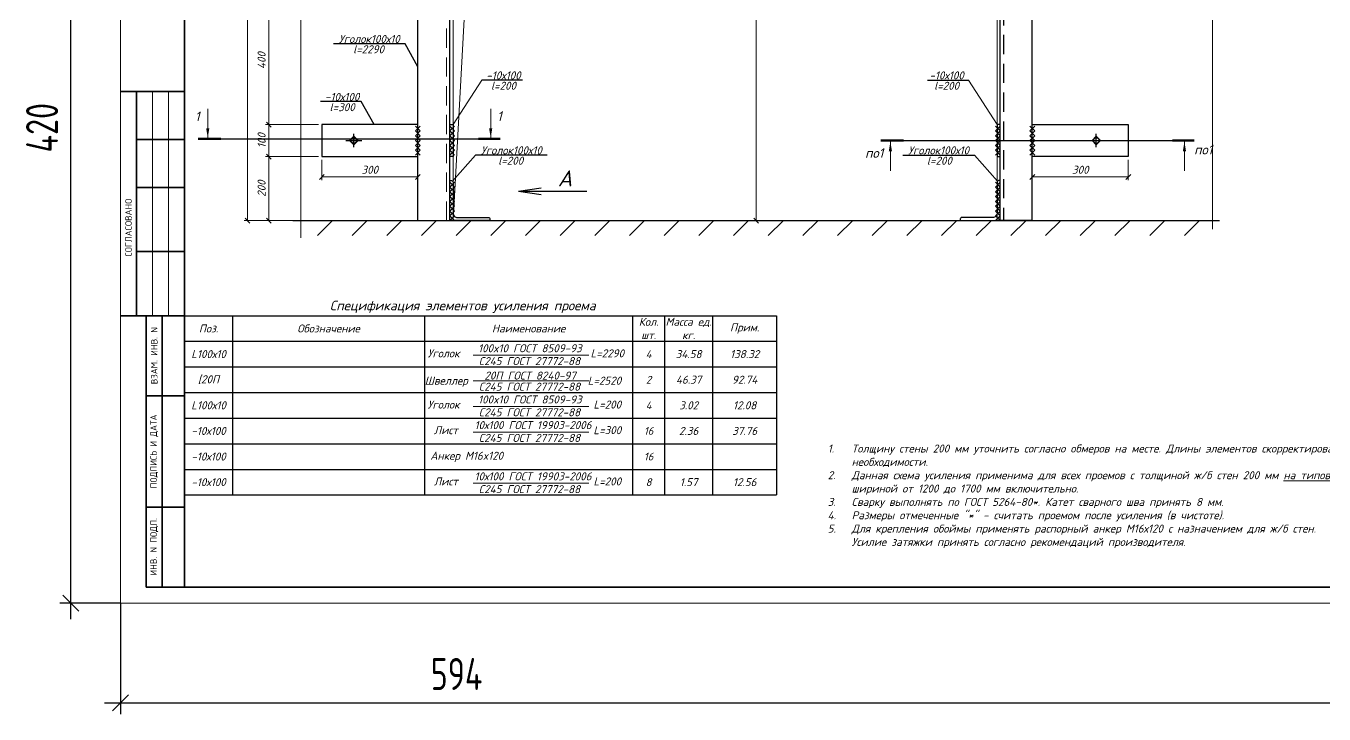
# Model space of a CAD drawing. Header units: millimetres. Extents: x 10124 to 8132345, y -95635 to 1386204.
# Drawn here: x 145339 to 149395, y 25514 to 27663 of the extents above; entities that cross this region are included whole.
import ezdxf
from ezdxf.enums import TextEntityAlignment as Align

# ---------------------------------------------------------------- set-up
doc = ezdxf.new("R2010")
doc.units = ezdxf.units.MM
doc.linetypes.add('Пунктир 2мм', pattern=[3, 2, -1])
doc.layers.get('DEFPOINTS').update_dxf_attribs({"color": 1})
for name, color, linetype, lineweight in [('013', 7, 'Continuous', 13), ('030', 7, 'Continuous', 30), ('Размер', 140, 'Continuous', 13), ('Разрезы', 54, 'Continuous', 20), ('ТЕКСТ', 214, 'Continuous', 20)]:
    doc.layers.add(name, color=color, linetype=linetype, lineweight=lineweight)
doc.styles.add('10', font='isocpeui.ttf', dxfattribs={"height": 25})
doc.styles.add('100', font='isocpeui.ttf', dxfattribs={"height": 250})
doc.styles.add('GOST', font='isocpeur.TTF')
doc.styles.add('БДА100', font='romand.shx', dxfattribs={"width": 0.7})
doc.dimstyles.new('10', dxfattribs={"dimtxt": 37.5, "dimasz": 15, "dimexe": 10, "dimexo": 10, "dimgap": 10, "dimtad": 1, "dimtxsty": '10', "dimblk": 'OBLIQUE', "dimcen": 2.5, "dimadec": 0, "dimazin": 0, "dimtfac": 1, "dimtmove": 0, "dimatfit": 3, "dimfxl": 1, "dimlwd": 15, "dimlwe": 15, "dimarcsym": 0})
doc.dimstyles.new('БДА1', dxfattribs={"dimtxt": 2, "dimasz": 1, "dimexe": 0.7, "dimexo": 0, "dimgap": 0.8, "dimtad": 1, "dimdec": 0, "dimrnd": 1, "dimzin": 0, "dimdsep": 46, "dimtxsty": 'БДА100', "dimblk": 'OBLIQUE', "dimcen": 2, "dimdle": 1, "dimadec": 0, "dimazin": 0, "dimtfac": 1, "dimtdec": 0, "dimtmove": 1, "dimatfit": 3, "dimldrblk": 'NONE', "dimfxl": 0.7, "dimtolj": 1, "dimtzin": 0, "dimlwd": -1, "dimlwe": -1, "dimarcsym": 0})

# ---------------------------------------------------------------- blocks, each defined once
blk = doc.blocks.new('_OBLIQUE')
at = {"color": 0, "linetype": 'ByBlock'}
blk.add_line((-0.5, -0.5), (0.5, 0.5), dxfattribs=at)
blk = doc.blocks.new('*D17')
at = {"layer": 'DEFPOINTS', "color": 0, "transparency": 16777216}
for p, q in [((0, 0), (0, -34.62)), ((594, 0), (594, -34.62)), ((-5, -31.12), (599, -31.12))]:
    blk.add_line(p, q, dxfattribs=at)
for p in [(0, 0), (594, 0), (594, -31.12)]:
    blk.add_point(p, dxfattribs=at)
at = {"layer": 'DEFPOINTS', "color": 0, "transparency": 16777216, "xscale": 5, "yscale": 5, "zscale": 5, "rotation": 180}
blk.add_blockref('_OBLIQUE', (0, -31.12), dxfattribs=at)
at = {"layer": 'DEFPOINTS', "color": 0, "transparency": 16777216, "xscale": 5, "yscale": 5, "zscale": 5}
blk.add_blockref('_OBLIQUE', (594, -31.12), dxfattribs=at)
at = {"layer": 'DEFPOINTS', "color": 0, "lineweight": 0, "transparency": 16777216, "insert": (105, -22.12), "char_height": 10, "attachment_point": 5, "style": 'БДА100'}
blk.add_mtext('\\A1;594', dxfattribs=at)
blk = doc.blocks.new('_None')
blk = doc.blocks.new('*D18')
at = {"layer": 'DEFPOINTS', "color": 0, "transparency": 16777216}
for p, q in [((-15.52, -5), (-15.52, 425)), ((0, 420), (-19.02, 420)), ((0, 0), (-19.02, 0))]:
    blk.add_line(p, q, dxfattribs=at)
for p in [(-15.52, 420), (0, 420), (0, 0)]:
    blk.add_point(p, dxfattribs=at)
at = {"layer": 'DEFPOINTS', "color": 0, "transparency": 16777216, "xscale": 5, "yscale": 5, "zscale": 5}
for p, rotation in [((-15.52, 420), 90), ((-15.52, 0), 270)]:
    blk.add_blockref('_OBLIQUE', p, dxfattribs=dict(at, rotation=rotation))
at = {"layer": 'DEFPOINTS', "color": 0, "lineweight": 0, "transparency": 16777216, "insert": (-24.52, 148.5), "char_height": 10, "attachment_point": 5, "rotation": 90, "style": 'БДА100'}
blk.add_mtext('\\A1;420', dxfattribs=at)
blk = doc.blocks.new('*D409')
at = {"color": 0, "lineweight": 15, "ltscale": 100, "transparency": 16777216}
for p, q in [((146253.2, 29345), (146020.8, 29345)), ((146030.8, 27055), (146030.8, 29345)), ((146188.3, 27055), (146020.8, 27055))]:
    blk.add_line(p, q, dxfattribs=at)
at = {"layer": 'DEFPOINTS', "color": 0, "ltscale": 100, "transparency": 16777216}
for p in [(146030.8, 29345), (146263.2, 29345), (146198.3, 27055)]:
    blk.add_point(p, dxfattribs=at)
at = {"color": 0, "lineweight": 15, "ltscale": 100, "transparency": 16777216, "xscale": 15, "yscale": 15, "zscale": 15}
for p, rotation in [((146030.8, 29345), 90), ((146030.8, 27055), 270)]:
    blk.add_blockref('_OBLIQUE', p, dxfattribs=dict(at, rotation=rotation))
at = {"color": 0, "ltscale": 100, "transparency": 16777216, "insert": (146008.3, 28200), "char_height": 25, "attachment_point": 5, "rotation": 90, "style": '10'}
blk.add_mtext('2290', dxfattribs=at)
blk = doc.blocks.new('*D430')
at = {"color": 0, "lineweight": 15, "ltscale": 100, "transparency": 16777216}
for p, q in [((146253.2, 27255), (146087.7, 27255)), ((146097.7, 27055), (146097.7, 27255)), ((146188.3, 27055), (146087.7, 27055))]:
    blk.add_line(p, q, dxfattribs=at)
at = {"layer": 'DEFPOINTS', "color": 0, "ltscale": 100, "transparency": 16777216}
for p in [(146097.7, 27255), (146263.2, 27255), (146198.3, 27055)]:
    blk.add_point(p, dxfattribs=at)
at = {"color": 0, "lineweight": 15, "ltscale": 100, "transparency": 16777216, "xscale": 15, "yscale": 15, "zscale": 15}
for p, rotation in [((146097.7, 27255), 90), ((146097.7, 27055), 270)]:
    blk.add_blockref('_OBLIQUE', p, dxfattribs=dict(at, rotation=rotation))
at = {"color": 0, "ltscale": 100, "transparency": 16777216, "insert": (146075.2, 27155), "char_height": 25, "attachment_point": 5, "rotation": 90, "style": '10'}
blk.add_mtext('200', dxfattribs=at)
blk = doc.blocks.new('*D431')
at = {"color": 0, "lineweight": 15, "ltscale": 100, "transparency": 16777216}
for p, q in [((146253.2, 27355), (146087.7, 27355)), ((146097.7, 27255), (146097.7, 27355)), ((146253.2, 27255), (146087.7, 27255))]:
    blk.add_line(p, q, dxfattribs=at)
at = {"layer": 'DEFPOINTS', "color": 0, "ltscale": 100, "transparency": 16777216}
for p in [(146097.7, 27355), (146263.2, 27355), (146263.2, 27255)]:
    blk.add_point(p, dxfattribs=at)
at = {"color": 0, "lineweight": 15, "ltscale": 100, "transparency": 16777216, "xscale": 15, "yscale": 15, "zscale": 15}
for p, rotation in [((146097.7, 27355), 90), ((146097.7, 27255), 270)]:
    blk.add_blockref('_OBLIQUE', p, dxfattribs=dict(at, rotation=rotation))
at = {"color": 0, "ltscale": 100, "transparency": 16777216, "insert": (146075.2, 27305), "char_height": 25, "attachment_point": 5, "rotation": 90, "style": '10'}
blk.add_mtext('100', dxfattribs=at)
blk = doc.blocks.new('*D432')
at = {"color": 0, "lineweight": 15, "ltscale": 100, "transparency": 16777216}
for p, q in [((146253.2, 27755), (146087.7, 27755)), ((146097.7, 27355), (146097.7, 27755)), ((146253.2, 27355), (146087.7, 27355))]:
    blk.add_line(p, q, dxfattribs=at)
at = {"layer": 'DEFPOINTS', "color": 0, "ltscale": 100, "transparency": 16777216}
for p in [(146097.7, 27755), (146263.2, 27755), (146263.2, 27355)]:
    blk.add_point(p, dxfattribs=at)
at = {"color": 0, "lineweight": 15, "ltscale": 100, "transparency": 16777216, "xscale": 15, "yscale": 15, "zscale": 15}
for p, rotation in [((146097.7, 27755), 90), ((146097.7, 27355), 270)]:
    blk.add_blockref('_OBLIQUE', p, dxfattribs=dict(at, rotation=rotation))
at = {"color": 0, "ltscale": 100, "transparency": 16777216, "insert": (146075.2, 27555), "char_height": 25, "attachment_point": 5, "rotation": 90, "style": '10'}
blk.add_mtext('400', dxfattribs=at)
blk = doc.blocks.new('*D440')
at = {"color": 0, "lineweight": 15, "ltscale": 100, "transparency": 16777216}
for p, q in [((147509, 29335), (147630.2, 29335)), ((147620.2, 29335), (147620.2, 27055)), ((147509, 27055), (147630.2, 27055))]:
    blk.add_line(p, q, dxfattribs=at)
at = {"layer": 'DEFPOINTS', "color": 0, "ltscale": 100, "transparency": 16777216}
for p in [(147499, 29335), (147499, 27055), (147620.2, 27055)]:
    blk.add_point(p, dxfattribs=at)
at = {"color": 0, "lineweight": 15, "ltscale": 100, "transparency": 16777216, "xscale": 15, "yscale": 15, "zscale": 15}
for p, rotation in [((147620.2, 29335), 90), ((147620.2, 27055), 270)]:
    blk.add_blockref('_OBLIQUE', p, dxfattribs=dict(at, rotation=rotation))
at = {"color": 0, "ltscale": 100, "transparency": 16777216, "insert": (147597.7, 28195), "char_height": 25, "attachment_point": 5, "rotation": 90, "style": '10'}
blk.add_mtext('2280*', dxfattribs=at)
blk = doc.blocks.new('*U172')
blk.add_lwpolyline([(-34.5, 90.5), (-29.1, 90.5, -0.414214), (-24.5, 85.9), (-24.5, -10.5, 0.414214), (-10.5, -24.5), (85.9, -24.5, -0.414214), (90.5, -29.1), (90.5, -34.5), (-34.5, -34.5)], format="xyb", close=True)
blk = doc.blocks.new('*U251')
at = {"layer": 'DEFPOINTS'}
blk.add_line((0, 0), (80.57, 0), dxfattribs=at)
at = {"layer": 'Разрезы', "color": 0, "lineweight": 60}
for p, q in [((-7.07, 0), (0, 0)), ((87.32, 0), (80.57, 0))]:
    blk.add_line(p, q, dxfattribs=at)
at = {"layer": 'Разрезы', "color": 0}
for p, q in [((-4.07, -0.35), (-4.07, -9.4)), ((84.32, -0.35), (84.32, -9.4))]:
    blk.add_line(p, q, dxfattribs=at)
for points in [[(-4.07, -0.35), (-3.57, -3.35), (-4.57, -3.35)], [(84.32, -0.35), (83.82, -3.35), (84.83, -3.35)]]:
    blk.add_solid(points, dxfattribs=at)
at = {"layer": 'Разрезы', "color": 0, "style": '100'}
for tag, p in [('1', (-7.34, -7.05)), ('2', (87.05, -7.11))]:
    blk.add_attdef(tag, text='', height=3, dxfattribs=at).set_placement(p, align=Align.MIDDLE_CENTER)
blk = doc.blocks.new('*U250')
at = {"layer": 'DEFPOINTS'}
blk.add_line((0, 0), (84.05, 0), dxfattribs=at)
at = {"layer": 'Разрезы', "color": 0}
for p, q in [((-4.07, 0.35), (-4.07, 9.4)), ((87.8, 0.35), (87.8, 9.4))]:
    blk.add_line(p, q, dxfattribs=at)
at = {"layer": 'Разрезы', "color": 0, "lineweight": 60}
for p, q in [((-7.07, 0), (0, 0)), ((90.8, 0), (84.05, 0))]:
    blk.add_line(p, q, dxfattribs=at)
at = {"layer": 'Разрезы', "color": 0}
for points in [[(-4.07, 0.35), (-3.57, 3.35), (-4.57, 3.35)], [(87.8, 0.35), (87.3, 3.35), (88.3, 3.35)]]:
    blk.add_solid(points, dxfattribs=at)
at = {"layer": 'Разрезы', "color": 0, "style": '100'}
for tag, p in [('1', (-9.12, 3.88)), ('2', (93.69, 2.82))]:
    blk.add_attdef(tag, text='', height=3, dxfattribs=at).set_placement(p, align=Align.MIDDLE_CENTER)
blk = doc.blocks.new('*D428')
at = {"color": 0, "lineweight": 15, "ltscale": 100, "transparency": 16777216}
for p, q in [((146263.2, 27245), (146263.2, 27181.5)), ((146563.2, 27245), (146563.2, 27181.5)), ((146263.2, 27191.5), (146563.2, 27191.5))]:
    blk.add_line(p, q, dxfattribs=at)
at = {"layer": 'DEFPOINTS', "color": 0, "ltscale": 100, "transparency": 16777216}
for p in [(146263.2, 27255), (146563.2, 27255), (146563.2, 27191.5)]:
    blk.add_point(p, dxfattribs=at)
at = {"color": 0, "lineweight": 15, "ltscale": 100, "transparency": 16777216, "xscale": 15, "yscale": 15, "zscale": 15, "rotation": 180}
blk.add_blockref('_OBLIQUE', (146263.2, 27191.5), dxfattribs=at)
at = {"color": 0, "lineweight": 15, "ltscale": 100, "transparency": 16777216, "xscale": 15, "yscale": 15, "zscale": 15}
blk.add_blockref('_OBLIQUE', (146563.2, 27191.5), dxfattribs=at)
at = {"color": 0, "ltscale": 100, "transparency": 16777216, "insert": (146413.2, 27214), "char_height": 25, "attachment_point": 5, "style": '10'}
blk.add_mtext('300', dxfattribs=at)
blk = doc.blocks.new('*D417')
at = {"color": 0, "lineweight": 15, "ltscale": 100, "transparency": 16777216}
for p, q in [((148483.2, 27245), (148483.2, 27181.5)), ((148783.2, 27245), (148783.2, 27181.5)), ((148483.2, 27191.5), (148783.2, 27191.5))]:
    blk.add_line(p, q, dxfattribs=at)
at = {"layer": 'DEFPOINTS', "color": 0, "ltscale": 100, "transparency": 16777216}
for p in [(148483.2, 27255), (148783.2, 27255), (148783.2, 27191.5)]:
    blk.add_point(p, dxfattribs=at)
at = {"color": 0, "lineweight": 15, "ltscale": 100, "transparency": 16777216, "xscale": 15, "yscale": 15, "zscale": 15, "rotation": 180}
blk.add_blockref('_OBLIQUE', (148483.2, 27191.5), dxfattribs=at)
at = {"color": 0, "lineweight": 15, "ltscale": 100, "transparency": 16777216, "xscale": 15, "yscale": 15, "zscale": 15}
blk.add_blockref('_OBLIQUE', (148783.2, 27191.5), dxfattribs=at)
at = {"color": 0, "ltscale": 100, "transparency": 16777216, "insert": (148633.2, 27214), "char_height": 25, "attachment_point": 5, "style": '10'}
blk.add_mtext('300', dxfattribs=at)
blk = doc.blocks.new('*T679')
at = {"layer": '013', "color": 0, "linetype": 'ByBlock', "lineweight": 30, "ltscale": 100, "transparency": 16777216}
for p, q in [((0, 0), (1850, 0)), ((0, 0), (0, -560)), ((150, 0), (150, -560)), ((750, 0), (750, -560)), ((1400, 0), (1400, -560)), ((1500, 0), (1500, -80)), ((1650, 0), (1650, -80)), ((1850, 0), (1850, -80)), ((0, -80), (1850, -80)), ((1500, -80), (1500, -560)), ((1650, -80), (1650, -560)), ((1850, -80), (1850, -560)), ((0, -160), (1400, -160)), ((1400, -160), (1500, -160)), ((1500, -160), (1650, -160)), ((1650, -160), (1850, -160)), ((0, -240), (1400, -240)), ((1400, -240), (1500, -240)), ((1500, -240), (1650, -240)), ((1650, -240), (1850, -240)), ((0, -320), (1400, -320)), ((1400, -320), (1500, -320)), ((1500, -320), (1650, -320)), ((1650, -320), (1850, -320)), ((0, -400), (1400, -400)), ((1400, -400), (1500, -400)), ((1500, -400), (1650, -400)), ((1650, -400), (1850, -400)), ((0, -480), (1400, -480)), ((1400, -480), (1500, -480)), ((1500, -480), (1650, -480)), ((1650, -480), (1850, -480)), ((0, -560), (1400, -560)), ((1400, -560), (1500, -560)), ((1500, -560), (1650, -560)), ((1650, -560), (1850, -560))]:
    blk.add_line(p, q, dxfattribs=at)
at = {"layer": '013', "color": 0, "lineweight": 30, "ltscale": 100, "transparency": 16777216, "char_height": 25, "attachment_point": 5, "style": '100'}
for s, insert, width in [('Поз.', (75, -40), 149.7), ('Обозначение', (450, -40), 599.7), ('Наименование', (1075, -40), 649.7), ('Кол. шт.', (1450, -40), 99.7), ('Масса ед. кг.', (1575, -40), 149.7), ('Прим.', (1750, -40), 199.7), ('L100х10', (75, -120), 149.7), ('[20П', (75, -200), 149.7), ('L100х10', (75, -280), 149.7), ('-10х100', (75, -360), 149.7), ('-10х100', (75, -440), 149.7), ('-10х100', (75, -520), 149.7)]:
    blk.add_mtext(s, dxfattribs=dict(at, insert=insert, width=width))
at = {"layer": '013', "color": 140, "lineweight": 30, "ltscale": 100, "transparency": 16777216, "attachment_point": 5, "style": '100'}
for s, insert, char_height, width in [('4', (1450, -120), 24, 70), ('34.58', (1575, -120), 25, 120), ('138.32', (1750, -120), 25, 170), ('2', (1450, -200), 24, 70), ('46.37', (1575, -200), 25, 120), ('92.74', (1750, -200), 25, 170), ('4', (1450, -280), 24, 70), ('3.02', (1575, -280), 25, 120), ('12.08', (1750, -280), 25, 170), ('16', (1450, -360), 24, 70), ('2.36', (1575, -360), 25, 120), ('37.76', (1750, -360), 25, 170), ('16', (1450, -440), 24, 70), ('8', (1450, -520), 24, 70), ('1.57', (1575, -520), 25, 120), ('12.56', (1750, -520), 25, 170)]:
    blk.add_mtext(s, dxfattribs=dict(at, insert=insert, char_height=char_height, width=width))
blk = doc.blocks.new('*U16')
at = {"color": 44, "lineweight": 20, "ltscale": 10}
for p, q in [((0, 420), (0, 0)), ((0, 0), (594, 0))]:
    blk.add_line(p, q, dxfattribs=at)
at = {"color": 137, "lineweight": 35, "ltscale": 10}
for p, q in [((20, 415), (20, 5)), ((0, 159.8), (20, 159.8)), ((5, 89.8), (5, 159.8)), ((5, 144.8), (20, 144.8)), ((5, 129.8), (20, 129.8)), ((5, 109.8), (20, 109.8)), ((0, 89.8), (20, 89.8)), ((8.04, 89.8), (8.04, 5)), ((13.02, 89.8), (13.02, 5)), ((8.04, 64.8), (20, 64.8)), ((8.04, 30), (20, 30)), ((8.04, 5), (589, 5))]:
    blk.add_line(p, q, dxfattribs=at)
at = {"color": 44, "lineweight": 13}
for p, q in [((10, 89.8), (10, 159.8)), ((15, 89.8), (15, 159.8))]:
    blk.add_line(p, q, dxfattribs=at)
at = {"color": 0, "lineweight": 13, "char_height": 2.0408, "attachment_point": 5, "rotation": 90, "style": 'GOST'}
for s, insert, width in [('СОГЛАСОВАНО', (2.49, 117.3), 55), ('ВЗАМ. ИНВ. N', (10.53, 77.3), 25), ('ПОДПИСЬ И ДАТА', (10.53, 47.4), 34.7978), ('ИНВ. N ПОДЛ.', (10.53, 17.6), 24.8009)]:
    blk.add_mtext(s, dxfattribs=dict(at, insert=insert, width=width))
at = {"color": 44, "lineweight": 13, "style": 'GOST', "oblique": 10, "width": 0.8}
for tag in ['ФОРМАТВЕРТ', 'ФОРМАТГОРИЗ']:
    blk.add_attdef(tag, (542.98, 1.6), '', height=2, dxfattribs=at)
at = {"layer": 'DEFPOINTS', "color": 251, "lineweight": 0}
dim = blk.add_linear_dim(base=(-15.52, 420), p1=(0, 0), p2=(0, 420), angle=90, dimstyle='БДА1', override={"dimscale": 5}, dxfattribs=at)
dim.commit()
dim.dimension.update_dxf_attribs({"geometry": '*D18', "text_midpoint": (-15.52, 148.5), "dimtype": 128})
dim = blk.add_linear_dim(base=(594, -31.12), p1=(0, 0), p2=(594, 0), dimstyle='БДА1', override={"dimscale": 5}, dxfattribs=at)
dim.commit()
dim.dimension.update_dxf_attribs({"geometry": '*D17', "text_midpoint": (105, -31.12), "dimtype": 128})

msp = doc.modelspace()

# ---------------------------------------------------------------- linework, layer by layer
at = {"linetype": 'Пунктир 2мм', "ltscale": 30}
msp.add_line((148393.21, 29345.045), (148393.21, 27055.045), dxfattribs=at)
at = {"ltscale": 100}
for p, q in [((146523.408, 27607.507), (146299.667, 27607.507)), ((146563.21, 27535.843), (146523.408, 27607.507)), ((146890.844, 27493.713), (146762.953, 27493.713)), ((148155.577, 27493.713), (148283.468, 27493.713)), ((146386.761, 27426.709), (146258.87, 27426.709)), ((146426.563, 27355.045), (146386.761, 27426.709)), ((146570.71, 27335.045), (146555.71, 27350.045)), ((146555.71, 27335.045), (146570.71, 27350.045)), ((146678.21, 27335.045), (146663.21, 27350.045)), ((146663.21, 27335.045), (146678.21, 27350.045)), ((148383.21, 27335.045), (148368.21, 27350.045)), ((148368.21, 27335.045), (148383.21, 27350.045)), ((148490.71, 27335.045), (148475.71, 27350.045)), ((148475.71, 27335.045), (148490.71, 27350.045)), ((146338.153, 27305.045), (146388.268, 27305.045)), ((146363.21, 27284.181), (146363.21, 27325.91)), ((146570.71, 27320.045), (146555.71, 27335.045)), ((146555.71, 27320.045), (146570.71, 27335.045)), ((146570.71, 27305.045), (146555.71, 27320.045)), ((146555.71, 27305.045), (146570.71, 27320.045)), ((146570.71, 27290.045), (146555.71, 27305.045)), ((146555.71, 27290.045), (146570.71, 27305.045)), ((146678.21, 27320.045), (146663.21, 27335.045)), ((146663.21, 27320.045), (146678.21, 27335.045)), ((146678.21, 27305.045), (146663.21, 27320.045)), ((146663.21, 27305.045), (146678.21, 27320.045)), ((146678.21, 27290.045), (146663.21, 27305.045)), ((146663.21, 27290.045), (146678.21, 27305.045)), ((148383.21, 27320.045), (148368.21, 27335.045)), ((148368.21, 27320.045), (148383.21, 27335.045)), ((148383.21, 27305.045), (148368.21, 27320.045)), ((148368.21, 27305.045), (148383.21, 27320.045)), ((148383.21, 27290.045), (148368.21, 27305.045)), ((148368.21, 27290.045), (148383.21, 27305.045)), ((148490.71, 27320.045), (148475.71, 27335.045)), ((148475.71, 27320.045), (148490.71, 27335.045)), ((148490.71, 27305.045), (148475.71, 27320.045)), ((148475.71, 27305.045), (148490.71, 27320.045)), ((148490.71, 27290.045), (148475.71, 27305.045)), ((148475.71, 27290.045), (148490.71, 27305.045)), ((148658.153, 27305.045), (148708.268, 27305.045)), ((148683.21, 27284.181), (148683.21, 27325.91)), ((146570.71, 27275.045), (146555.71, 27290.045)), ((146555.71, 27275.045), (146570.71, 27290.045)), ((146570.71, 27260.045), (146555.71, 27275.045)), ((146555.71, 27260.045), (146570.71, 27275.045)), ((146678.21, 27275.045), (146663.21, 27290.045)), ((146663.21, 27275.045), (146678.21, 27290.045)), ((146678.21, 27260.045), (146663.21, 27275.045)), ((146663.21, 27260.045), (146678.21, 27275.045)), ((146967.406, 27259.608), (146743.665, 27259.608)), ((148079.015, 27259.608), (148302.756, 27259.608)), ((148383.21, 27275.045), (148368.21, 27290.045)), ((148368.21, 27275.045), (148383.21, 27290.045)), ((148383.21, 27260.045), (148368.21, 27275.045)), ((148368.21, 27260.045), (148383.21, 27275.045)), ((148490.71, 27275.045), (148475.71, 27290.045)), ((148475.71, 27275.045), (148490.71, 27290.045)), ((148490.71, 27260.045), (148475.71, 27275.045)), ((148475.71, 27260.045), (148490.71, 27275.045)), ((146678.21, 27160.045), (146663.21, 27175.045)), ((146663.21, 27160.045), (146678.21, 27175.045)), ((148383.21, 27160.045), (148368.21, 27175.045)), ((148368.21, 27160.045), (148383.21, 27175.045)), ((146678.21, 27145.045), (146663.21, 27160.045)), ((146663.21, 27145.045), (146678.21, 27160.045)), ((146678.21, 27130.045), (146663.21, 27145.045)), ((146663.21, 27130.045), (146678.21, 27145.045)), ((146877.562, 27147.059), (146948.788, 27157.361)), ((146877.562, 27147.059), (147091.681, 27147.059)), ((146877.562, 27147.059), (146948.788, 27136.756)), ((148383.21, 27145.045), (148368.21, 27160.045)), ((148368.21, 27145.045), (148383.21, 27160.045)), ((148383.21, 27130.045), (148368.21, 27145.045)), ((148368.21, 27130.045), (148383.21, 27145.045)), ((146678.21, 27115.045), (146663.21, 27130.045)), ((146663.21, 27115.045), (146678.21, 27130.045)), ((146678.21, 27100.045), (146663.21, 27115.045)), ((146663.21, 27100.045), (146678.21, 27115.045)), ((146678.21, 27085.045), (146663.21, 27100.045)), ((146663.21, 27085.045), (146678.21, 27100.045)), ((148383.21, 27115.045), (148368.21, 27130.045)), ((148368.21, 27115.045), (148383.21, 27130.045)), ((148383.21, 27100.045), (148368.21, 27115.045)), ((148368.21, 27100.045), (148383.21, 27115.045)), ((148383.21, 27085.045), (148368.21, 27100.045)), ((148368.21, 27085.045), (148383.21, 27100.045)), ((146173.259, 27055.045), (149068.214, 27055.045)), ((146678.21, 27070.045), (146663.21, 27085.045)), ((146663.21, 27070.045), (146678.21, 27085.045)), ((146678.21, 27055.045), (146663.21, 27070.045)), ((146663.21, 27055.045), (146678.21, 27070.045)), ((148383.21, 27070.045), (148368.21, 27085.045)), ((148368.21, 27070.045), (148383.21, 27085.045)), ((148383.21, 27055.045), (148368.21, 27070.045)), ((148368.21, 27055.045), (148383.21, 27070.045))]:
    msp.add_line(p, q, dxfattribs=at)
at = {"layer": '013', "ltscale": 100}
for p, q in [((146673.21, 27355.045), (146762.953, 27493.713)), ((148373.21, 27355.045), (148283.468, 27493.713)), ((146671.863, 27178.698), (146743.665, 27259.608)), ((148374.558, 27178.698), (148302.756, 27259.608)), ((146249.559, 27008.125), (146296.8, 27055.045)), ((146357.906, 27008.125), (146405.147, 27055.045)), ((146466.253, 27008.125), (146513.493, 27055.045)), ((146574.599, 27008.125), (146621.84, 27055.045)), ((146682.946, 27008.125), (146730.187, 27055.045)), ((146791.293, 27008.125), (146838.533, 27055.045)), ((146899.639, 27008.125), (146946.88, 27055.045)), ((147007.986, 27008.125), (147055.227, 27055.045)), ((147116.333, 27008.125), (147163.574, 27055.045)), ((147224.679, 27008.125), (147271.92, 27055.045)), ((147333.026, 27008.125), (147380.267, 27055.045)), ((147441.373, 27008.125), (147488.614, 27055.045)), ((147549.719, 27008.125), (147596.96, 27055.045)), ((147658.066, 27008.125), (147705.307, 27055.045)), ((147766.413, 27008.125), (147813.654, 27055.045)), ((147874.759, 27008.125), (147922, 27055.045)), ((147983.106, 27008.125), (148030.347, 27055.045)), ((148091.453, 27008.125), (148138.694, 27055.045)), ((148199.799, 27008.125), (148247.04, 27055.045)), ((148308.146, 27008.125), (148355.387, 27055.045)), ((148416.493, 27008.125), (148463.734, 27055.045)), ((148524.839, 27008.125), (148572.08, 27055.045)), ((148633.186, 27008.125), (148680.427, 27055.045)), ((148741.533, 27008.125), (148788.774, 27055.045)), ((148849.879, 27008.125), (148897.12, 27055.045)), ((148958.226, 27008.125), (149005.467, 27055.045))]:
    msp.add_line(p, q, dxfattribs=at)
at = {"layer": '013', "ltscale": 4}
for p, q in [((146735.719, 26634.872), (147097.063, 26634.872)), ((146735.719, 26554.872), (147097.063, 26554.872)), ((146735.719, 26474.872), (147097.063, 26474.872)), ((146735.719, 26394.872), (147097.063, 26394.872)), ((146735.719, 26234.872), (147097.063, 26234.872))]:
    msp.add_line(p, q, dxfattribs=at)
at = {"layer": '013', "ltscale": 100}
for points in [[(149046.178, 27028.186), (149046.178, 28087.565), (148988.886, 28116.601), (149113.418, 28086.689), (149046.178, 28122.586), (149046.178, 29705.325)], [(146198.259, 27001.77), (146198.259, 28087.565), (146140.968, 28116.601), (146265.499, 28086.689), (146198.259, 28122.586), (146198.259, 29682.166)], [(146673.21, 27055.045), (146777.679, 28962.287), (148373.21, 29335.045)]]:
    msp.add_lwpolyline(points, dxfattribs=at)
at = {"layer": '013', "linetype": 'Пунктир 2мм', "ltscale": 30}
msp.add_lwpolyline([(146653.21, 27055.045), (146653.21, 29345.045)], dxfattribs=at)
at = {"layer": '013', "ltscale": 100}
msp.add_lwpolyline([(146673.21, 29335.045), (148373.21, 29335.045), (148373.21, 27055.045), (146673.21, 27055.045)], close=True, dxfattribs=at)
at = {"layer": '030', "ltscale": 100}
for p, q in [((146563.21, 27055.045), (146663.21, 27055.045)), ((148483.21, 27055.045), (148383.21, 27055.045))]:
    msp.add_line(p, q, dxfattribs=at)
for points in [[(146563.21, 27055.045), (146563.21, 29345.045)], [(146663.21, 27055.045), (146663.21, 29345.045)], [(148383.21, 27055.045), (148383.21, 29345.045)], [(148483.21, 27055.045), (148483.21, 29345.045)], [(146563.21, 27355.045), (146263.21, 27355.045), (146263.21, 27255.045), (146563.21, 27255.045), (146563.21, 27355.045)], [(146673.21, 27355.045), (146673.21, 27255.045), (146663.21, 27255.045), (146663.21, 27355.045), (146673.21, 27355.045)], [(148373.21, 27355.045), (148373.21, 27255.045), (148383.21, 27255.045), (148383.21, 27355.045), (148375.21, 27355.045)], [(148483.21, 27355.045), (148783.21, 27355.045), (148783.21, 27255.045), (148483.21, 27255.045), (148483.21, 27355.045)], [(146349.71, 27305.045), (146363.21, 27318.545), (146376.71, 27305.045), (146363.21, 27291.545), (146349.71, 27305.045)], [(148669.71, 27305.045), (148683.21, 27318.545), (148696.71, 27305.045), (148683.21, 27291.545), (148669.71, 27305.045)]]:
    msp.add_lwpolyline(points, dxfattribs=at)
for centre in [(146363.21, 27305.045), (148683.21, 27305.045)]:
    msp.add_circle(centre, 9, dxfattribs=at)

# ---------------------------------------------------------------- block references
at = {"xscale": 10, "yscale": 10, "zscale": 10}
msp.add_blockref('*U16', (145634.43, 25860.225), dxfattribs=at)
msp.add_blockref('*T679', (145834.43, 26758.203))
at = {"layer": '030'}
msp.add_blockref('*U172', (146697.71, 27089.545), dxfattribs=at)
at = {"layer": '030', "xscale": -1}
msp.add_blockref('*U172', (148348.71, 27089.545), dxfattribs=at)
at = {"layer": 'Размер'}
ref = msp.add_blockref('*U251', (145947.666, 27310.274), dxfattribs=dict(at, xscale=-10, yscale=10, zscale=10, rotation=180))
ref.add_attrib('1', '1', dxfattribs={"layer": 'Разрезы', "color": 0, "height": 30, "style": '100'}).set_placement((145874.293, 27380.802), align=Align.MIDDLE_CENTER)
ref.add_attrib('2', '1', dxfattribs={"layer": 'Разрезы', "color": 0, "height": 30, "style": '100'}).set_placement((146818.21, 27381.326), align=Align.MIDDLE_CENTER)
ref = msp.add_blockref('*U250', (148080.497, 27305.045), dxfattribs=dict(at, xscale=-10, yscale=10, zscale=10, rotation=180))
ref.add_attrib('1', 'по1', dxfattribs={"layer": 'Разрезы', "color": 0, "height": 30, "style": '100'}).set_placement((147989.305, 27266.283), align=Align.MIDDLE_CENTER)
ref.add_attrib('2', 'по1', dxfattribs={"layer": 'Разрезы', "color": 0, "height": 30, "style": '100'}).set_placement((149017.436, 27276.858), align=Align.MIDDLE_CENTER)

# ---------------------------------------------------------------- texts
at = {"style": '100'}
for s, p in [('Уголок', (146643.831, 26640.537)), ('100x10 ГОСТ 8509-93', (146913.404, 26656.417)), ('L=2290', (147155.319, 26640.537)), ('С245 ГОСТ 27772-88', (146912.217, 26616.369)), ('Швеллер', (146652.185, 26555.193)), ('20П ГОСТ 8240-97', (146914.183, 26571.073)), ('L=2520', (147146.376, 26555.193)), ('С245 ГОСТ 27772-88', (146912.217, 26536.369)), ('Уголок', (146643.831, 26480.537)), ('100x10 ГОСТ 8509-93', (146913.404, 26496.417)), ('L=200', (147155.319, 26480.537)), ('С245 ГОСТ 27772-88', (146912.217, 26456.369)), ('Лист', (146651.15, 26400.537)), ('10х100 ГОСТ 19903-2006', (146923.126, 26416.417)), ('L=300', (147155.319, 26400.537)), ('С245 ГОСТ 27772-88', (146912.217, 26376.369)), ('Анкер М16x120 ', (146723.906, 26320.681)), ('Лист', (146651.15, 26240.537)), ('10х100 ГОСТ 19903-2006', (146923.126, 26256.417)), ('L=200', (147155.319, 26240.537)), ('С245 ГОСТ 27772-88', (146912.217, 26216.369))]:
    msp.add_text(s, height=25, dxfattribs=at).set_placement(p, align=Align.MIDDLE_CENTER)
at = {"ltscale": 100, "char_height": 25, "attachment_point": 5, "style": '10'}
for s, insert in [('Уголок100х10', (146411.857, 27622.544)), ('l=2290', (146409.45, 27590.169)), ('-10х100', (146830.945, 27508.75)), ('-10х100', (148215.476, 27508.75)), ('l=200', (146830.945, 27476.375)), ('l=200', (148215.476, 27476.375)), ('-10х100', (146326.862, 27441.746)), ('l=300', (146326.862, 27409.371)), ('Уголок100х10', (146855.856, 27274.645)), ('Уголок100х10', (148190.565, 27274.645)), ('l=200', (146853.448, 27242.271)), ('l=200', (148192.972, 27242.271))]:
    msp.add_mtext(s, dxfattribs=dict(at, insert=insert))
at = {"color": 0, "lineweight": 9, "style": '10'}
for s, insert, char_height, width, attachment_point in [('\\pxi1.23419; А', (146976.306, 27186.909), 50, 295.72287, 5), ('\\pxi-3,l5.23419,t5.23419;1.^IТолщину стены 200 мм уточнить согласно обмеров на месте. Длины элементов скорректировать при необходимости.\\P2.^IДанная схема усиления применима для всех проемов с толщиной ж/б стен 200 мм {\\Lна типовом этаже} шириной от 1200 до 1700 мм включительно. \\P3.^IСварку выполнять по ГОСТ 5264-80*. Катет сварного шва принять 8 мм.\\P4.^IРазмеры отмеченные "*" - считать проемом после усиления (в чистоте).\\P5.^IДля крепления обоймы применять распорный анкер М16х120 с назначением для ж/б стен.\\P^IУсилие затяжки принять согласно рекомендаций производителя.', (147787.979, 26193.969), 25, 1840.54729, 4)]:
    msp.add_mtext(s, dxfattribs=dict(at, insert=insert, char_height=char_height, width=width, attachment_point=attachment_point))
at = {"layer": 'ТЕКСТ', "style": '100'}
msp.add_text('Спецификация элементов усиления проема', height=30, dxfattribs=at).set_placement((146288.343, 26774.971))

# ---------------------------------------------------------------- dimensions: what is measured, and where the dimension line sits
at = {"ltscale": 100}
for base, p2, picture, middle in [((146030.793, 29345.045), (146263.21, 29345.045), '*D409', (146008.293, 28200.045)), ((146097.706, 27255.045), (146263.21, 27255.045), '*D430', (146075.206, 27155.045))]:
    dim = msp.add_linear_dim(base=base, p1=(146198.259, 27055.045), p2=p2, angle=90, dimstyle='10', dxfattribs=at)
    dim.commit()
    dim.dimension.update_dxf_attribs({"geometry": picture, "text_midpoint": middle})
dim = msp.add_linear_dim(base=(147620.196, 27055.045), p1=(147499.004, 29335.045), p2=(147499.004, 27055.045), angle=90, text='2280*', dimstyle='10', dxfattribs=at)
dim.commit()
dim.dimension.update_dxf_attribs({"geometry": '*D440', "text_midpoint": (147597.696, 28195.045)})
for base, p1, p2, picture, middle in [((146097.706, 27755.045), (146263.21, 27355.045), (146263.21, 27755.045), '*D432', (146075.206, 27555.045)), ((146097.706, 27355.045), (146263.21, 27255.045), (146263.21, 27355.045), '*D431', (146075.206, 27305.045))]:
    dim = msp.add_linear_dim(base=base, p1=p1, p2=p2, angle=90, dimstyle='10', override={"dimtmove": 1}, dxfattribs=at)
    dim.commit()
    dim.dimension.update_dxf_attribs({"geometry": picture, "text_midpoint": middle})
for base, p1, p2, picture, middle in [((146563.21, 27191.513), (146263.21, 27255.045), (146563.21, 27255.045), '*D428', (146413.21, 27214.013)), ((148783.21, 27191.513), (148483.21, 27255.045), (148783.21, 27255.045), '*D417', (148633.21, 27214.013))]:
    dim = msp.add_linear_dim(base=base, p1=p1, p2=p2, dimstyle='10', dxfattribs=at)
    dim.commit()
    dim.dimension.update_dxf_attribs({"geometry": picture, "text_midpoint": middle})

doc.saveas('drawing.dxf')
